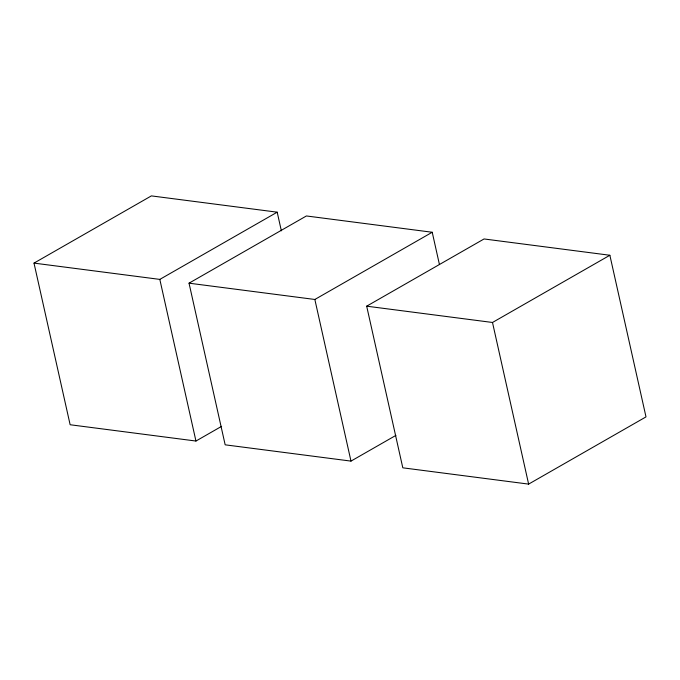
<?xml version="1.0" encoding="UTF-8"?>
<svg xmlns="http://www.w3.org/2000/svg" width="680" height="680" viewBox="0 0 680 680"><rect width="100%" height="100%" fill="white"/><g stroke="black" fill="none" stroke-linecap="round" stroke-linejoin="round"><path stroke-width="1.02" d="M221.621 426.334L195.951 441.039L70.133 424.745L34 263.109L151.376 195.891L277.194 212.177L281.358 230.826M34 263.109L159.817 279.395L277.194 212.177M395.913 435.379L350.982 461.108L225.165 444.822L189.031 283.177L306.408 215.959L432.225 232.254L439.399 264.375M189.031 283.177L314.849 299.472L432.225 232.254M366.681 306.178L484.05 238.96L609.866 255.255L646 416.891L528.623 484.109L402.806 467.823L366.681 306.178L492.498 322.473L609.866 255.255M492.498 322.473L528.623 484.109M314.849 299.472L350.982 461.108M159.817 279.395L195.951 441.039"/></g></svg>
